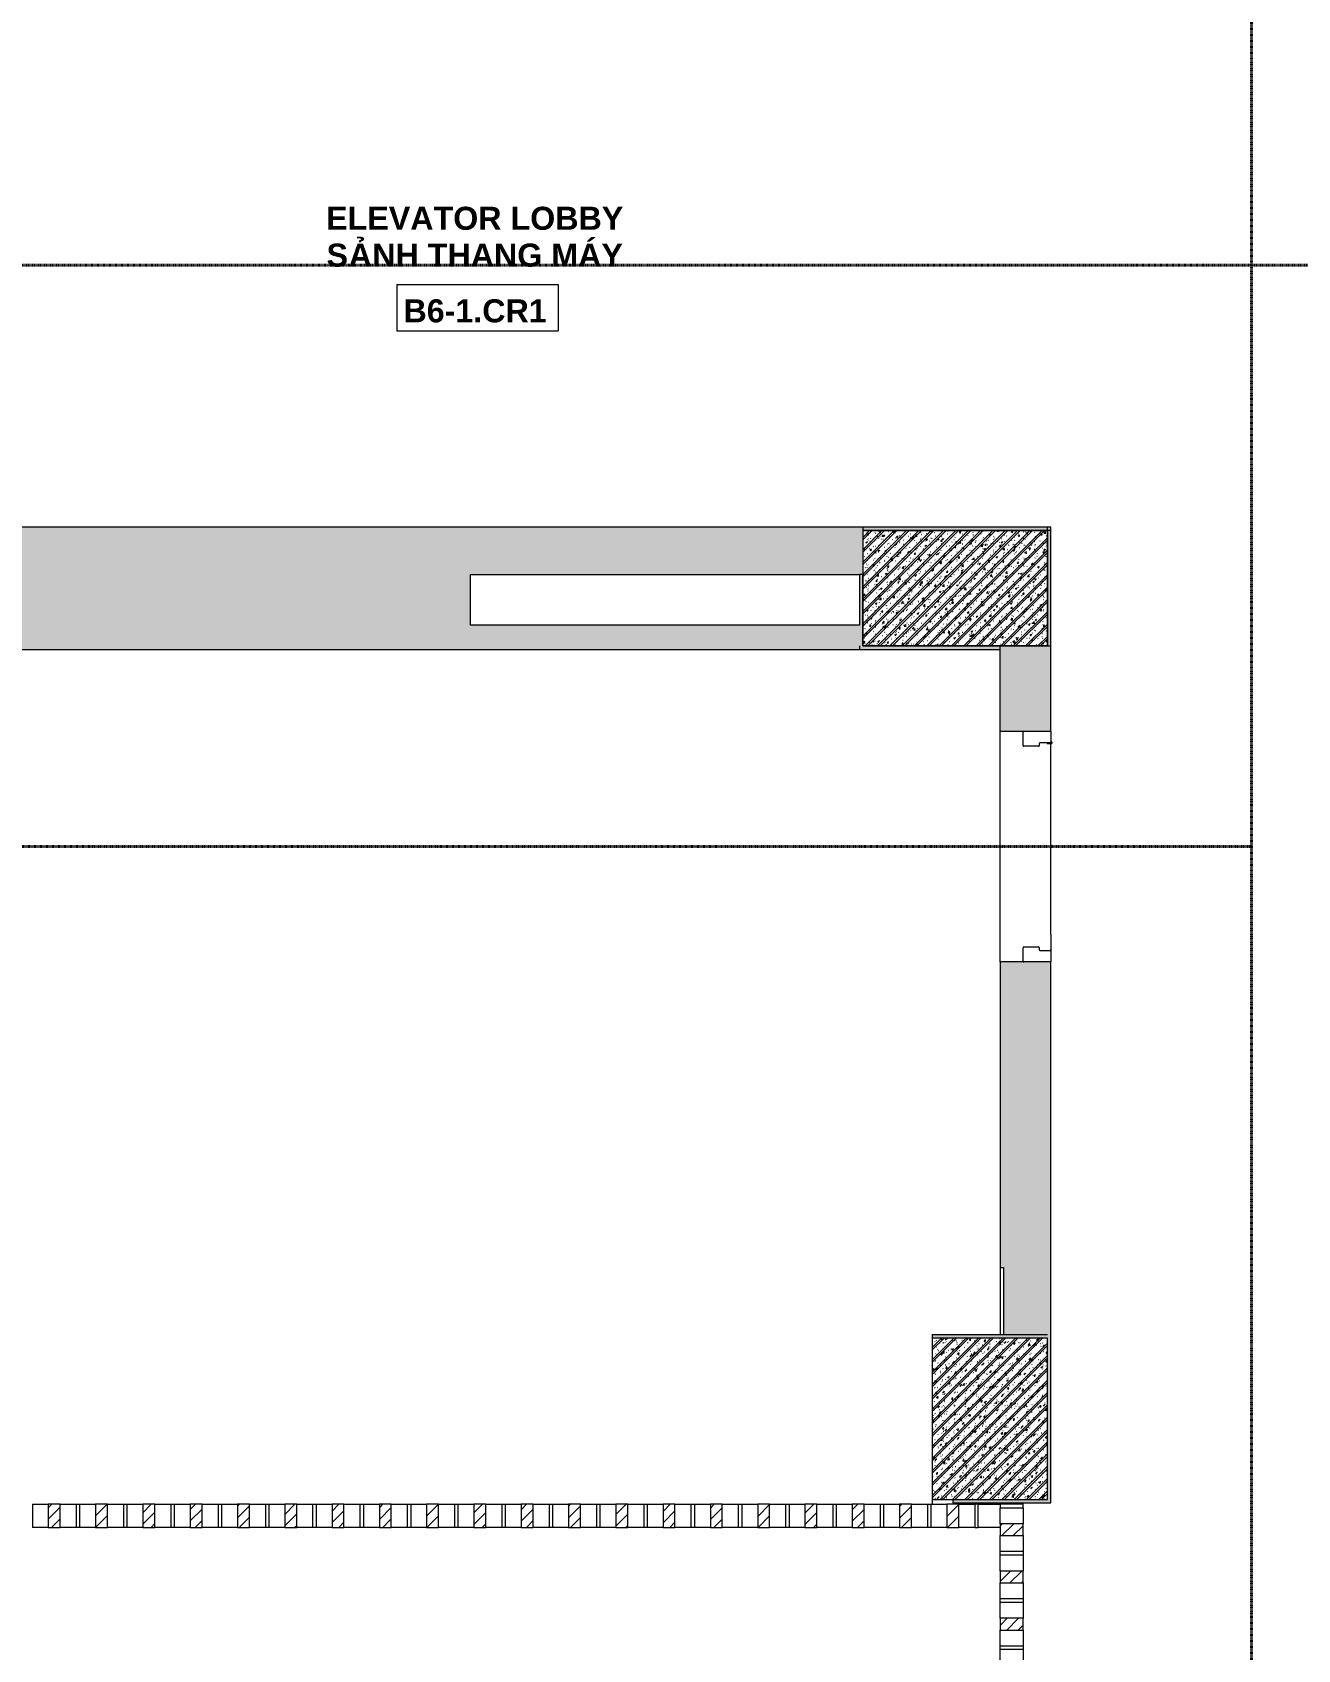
# Model space of a CAD drawing. Header units: millimetres. Extents: x -32090 to 18410, y 18847 to 76047.
# Drawn here: x -9590 to -4105, y 61546 to 68557 of the extents above; entities that cross this region are included whole.
import ezdxf

# ---------------------------------------------------------------- set-up
doc = ezdxf.new("R2010")
doc.units = ezdxf.units.MM
doc.linetypes.add('dash 1-1', pattern=[2, 1, -1])
for name, color, linetype, lineweight in [('A-AREA-IDEN', 2, 'Continuous', 9), ('A-DETL', 90, 'Continuous', 5), ('A-DOOR', 31, 'Continuous', 5), ('A-FLOR', 192, 'Continuous', 5), ('A-GLAZ-CURT', 52, 'Continuous', 5), ('A-GLAZ-CWMG', 51, 'Continuous', 5), ('A-WALL', 113, 'Continuous', 5), ('A-WALL-PATT', 111, 'Continuous', 5), ('S-COLS', 52, 'Continuous', 5)]:
    doc.layers.add(name, color=color, linetype=linetype, lineweight=lineweight)
doc.styles.add('Arial_B', font='arialbd.ttf', dxfattribs={"height": 100})
doc.styles.add('Arial_B_1', font='arialbd.ttf', dxfattribs={"height": 100})

# ---------------------------------------------------------------- blocks, each defined once
blk = doc.blocks.new('M_Concrete-Rectangular-Column - C3 - 500 x 700mm-9523593-1st Traffic Floor Plan - Pedestrian')
at = {"layer": 'S-COLS'}
h = blk.add_hatch(dxfattribs=at)
h.set_pattern_fill('FP_28', color=256, style=0, pattern_type=2)
h.set_pattern_definition([(50, (5439.94, -62547), (63.763904, -5.57885), [6.667, -73.342]), (355, (5439.94, -62547), (-12.334876, 66.869514), [5.334, -58.674]), (100.451, (5445.25, -62547.465), (51.43036, 61.29098), [5.667, -62.332]), (46.184, (5439.94, -62529.22), (94.87722, -14.71484), [10.001, -110.014]), (96.636, (5447.85, -62530.45), (83.09115, 86.5993), [8.5, -93.497]), (351.184, (5439.94, -62529.22), (83.09204, 86.59928), [8.001, -88.011]), (21, (5448.83, -62533.665), (53.064487, -35.792726), [6.668, -73.343]), (326, (5448.83, -62533.665), (21.63066, 64.46546), [5.334, -58.674]), (71.451, (5453.25, -62536.65), (74.69646, 28.67237), [5.667, -62.332]), (37.5, (5439.94, -62547), (1.080413, 29.594271), [1.676, -56.286, 1.676, -57.887, -58.896]), (37.5, (5439.94, -62547), (1.080413, 29.594271), [-117.526, 1.676, -57.22]), (7.5, (5439.94, -62547), (23.386368, 35.063507), [1.676, -32.283, 1.676, -54.953, -22.447]), (7.5, (5439.94, -62547), (23.386368, 35.063507), [-90.589, 1.676, -20.771]), (327.5, (5420.114, -62547), (47.456567, -2.005468), [1.676, -20.549, 1.676, -67.666, -92.011]), (327.5, (5420.114, -62547), (47.456567, -2.005468), [-91.567, 1.676, -90.335]), (317.5, (5411.224, -62547), (51.844948, 8.89904), [1.676, -27.216, 1.676, -44.374, -65.342]), (317.5, (5411.224, -62547), (51.844948, 8.89904), [-74.943, 1.676, -63.665]), (45, (5439.94, -62547), (-26.716616, 26.716616), []), (45, (5439.94, -62536.11), (-26.716616, 26.716616), [])])
h.paths.add_polyline_path([(250, -350), (250, 350), (-250, 350), (-250, -350), (-221.5, -350)])
at = {"layer": 'S-COLS', "lineweight": 15}
for p, q in [((250, 350), (-250, 350)), ((-250, 350), (-250, -350)), ((250, -350), (250, 350)), ((-250, -350), (250, -350))]:
    blk.add_line(p, q, dxfattribs=at)
blk = doc.blocks.new('DP3-D102 - DP3-D102-V52-1st Traffic Floor Plan - Pedestrian')
at = {"layer": 'A-DOOR'}
for p, q in [((-497, 10), (-438, 10)), ((-435, 7), (-435, -57)), ((435, -57), (435, 7)), ((438, 10), (497, 10)), ((-450, -63), (-450, -107)), ((-438, -60), (-447, -60)), ((447, -60), (438, -60)), ((450, -94.1), (450, -63)), ((-453, -110), (-497, -110)), ((447, -94.1), (447, -113.1)), ((450, -94.1), (447, -94.1)), ((450, -108.5), (450, -94.1)), ((497, -110), (453, -110))]:
    blk.add_line(p, q, dxfattribs=at)
for centre, radius, start, end in [((-497, 7), 3, 90, 180), ((-497, 7), 3, 90, 180), ((-438, 7), 3, 0, 90), ((-438, 7), 3, 0, 90), ((438, 7), 3, 90, 180), ((438, 7), 3, 90, 180), ((497, 7), 3, 0, 90), ((497, 7), 3, 60, 90), ((497, 7), 3, 0, 45), ((-447, -63), 3, 90, 180), ((-438, -57), 3, 270, 0), ((-438, -57), 3, 270, 0), ((438, -57), 3, 180, 270), ((438, -57), 3, 180, 270), ((447, -63), 3, 0, 90), ((-497, -107), 3, 179.96388, 270), ((-497, -107), 3, 179.96388, 218.55079), ((-497, -107), 3, 231.41309, 270), ((-453, -107), 3, 270, 359.99999), ((-453, -107), 3, 270, 0), ((450, -113.1), 3, 180, 69.32111), ((450, -113.1), 3, 238.66379, 311.99353), ((450, -113.1), 3, 238.66379, 311.99353), ((450, -113.1), 3, 238.66379, 311.99353), ((450, -113.1), 3, 238.66379, 311.99353), ((450, -113.1), 3, 238.66379, 311.99353), ((450, -113.1), 3, 238.66379, 311.99353), ((450, -113.1), 3, 238.66379, 311.99353), ((453, -107), 3, 180.00001, 270), ((453, -107), 3, 180, 270), ((452.2, -108.4), 2.19, 183.06617, 239.07533), ((497, -107), 3, 270, 0.03612), ((497, -107), 3, 270, 308.58691), ((497, -107), 3, 321.44921, 0.03612)]:
    blk.add_arc(centre, radius, start, end, dxfattribs=at)
blk = doc.blocks.new('X Block - X Block-V156-1st Traffic Floor Plan - Pedestrian')
at = {"layer": 'A-GLAZ-CURT'}
h = blk.add_hatch(dxfattribs=at)
h.set_pattern_fill('FP_139', color=256, style=0, pattern_type=2)
h.set_pattern_definition([(135, (62058.5, 5344.937), (-24.748737, -24.748737), [])])
h.paths.add_polyline_path([(-33.3, -50), (18.3, -50), (18.3, 50), (-33.3, 50)])
for p, q in [((-102.5, 50), (-33.3, 50)), ((18.3, 50), (-33.3, 50)), ((-33.3, 50), (-33.3, -50)), ((18.3, -50), (18.3, 50)), ((18.3, 50), (87.5, 50)), ((87.5, 50), (87.5, -50)), ((-33.3, -50), (-102.5, -50)), ((-33.3, -50), (18.3, -50)), ((87.5, -50), (18.3, -50))]:
    blk.add_line(p, q, dxfattribs=at)
blk = doc.blocks.new('X Block - X Block-V157-1st Traffic Floor Plan - Pedestrian')
at = {"layer": 'A-GLAZ-CURT'}
h = blk.add_hatch(dxfattribs=at)
h.set_pattern_fill('FP_140', color=256, style=0, pattern_type=2)
h.set_pattern_definition([(135, (61853.5, 5344.937), (-24.748737, -24.748737), [])])
h.paths.add_polyline_path([(-33.3, -50), (18.3, -50), (18.3, 50), (-33.3, 50)])
for p, q in [((-102.5, 50), (-33.3, 50)), ((-102.5, 50), (-102.5, -50)), ((18.3, 50), (-33.3, 50)), ((-33.3, 50), (-33.3, -50)), ((18.3, -50), (18.3, 50)), ((18.3, 50), (87.5, 50)), ((87.5, 50), (87.5, -50)), ((-33.3, -50), (-102.5, -50)), ((-33.3, -50), (18.3, -50)), ((87.5, -50), (18.3, -50))]:
    blk.add_line(p, q, dxfattribs=at)
blk = doc.blocks.new('X Block - X Block-V158-1st Traffic Floor Plan - Pedestrian')
at = {"layer": 'A-GLAZ-CURT'}
h = blk.add_hatch(dxfattribs=at)
h.set_pattern_fill('FP_141', color=256, style=0, pattern_type=2)
h.set_pattern_definition([(135, (61648.5, 5344.937), (-24.748737, -24.748737), [])])
h.paths.add_polyline_path([(-33.3, -50), (18.3, -50), (18.3, 50), (-33.3, 50)])
for p, q in [((-102.5, 50), (-33.3, 50)), ((-102.5, 50), (-102.5, -50)), ((18.3, 50), (-33.3, 50)), ((-33.3, 50), (-33.3, -50)), ((18.3, -50), (18.3, 50)), ((18.3, 50), (87.5, 50)), ((87.5, 50), (87.5, -50)), ((-33.3, -50), (-102.5, -50)), ((-33.3, -50), (18.3, -50)), ((87.5, -50), (18.3, -50))]:
    blk.add_line(p, q, dxfattribs=at)
blk = doc.blocks.new('X Block - X Block-V159-1st Traffic Floor Plan - Pedestrian')
at = {"layer": 'A-GLAZ-CURT'}
h = blk.add_hatch(dxfattribs=at)
h.set_pattern_fill('FP_142', color=256, style=0, pattern_type=2)
h.set_pattern_definition([(135, (61443.5, 5344.937), (-24.748737, -24.748737), [])])
h.paths.add_polyline_path([(-33.3, -50), (18.3, -50), (18.3, 50), (-33.3, 50)])
for p, q in [((-102.5, 50), (-33.3, 50)), ((-102.5, 50), (-102.5, -50)), ((18.3, 50), (-33.3, 50)), ((-33.3, 50), (-33.3, -50)), ((18.3, -50), (18.3, 50)), ((18.3, 50), (87.5, 50)), ((87.5, 50), (87.5, -50)), ((-33.3, -50), (-102.5, -50)), ((-33.3, -50), (18.3, -50)), ((87.5, -50), (18.3, -50))]:
    blk.add_line(p, q, dxfattribs=at)
blk = doc.blocks.new('Rectangular Mullion - 15 x 100mm-10597017-1st Traffic Floor Plan - Pedestrian')
at = {"layer": 'A-GLAZ-CWMG'}
for p, q in [((0, 50), (-15, 50)), ((-15, 50), (-15, -50)), ((0, -50), (0, 50)), ((-15, -50), (0, -50))]:
    blk.add_line(p, q, dxfattribs=at)
blk = doc.blocks.new('Rectangular Mullion - 15 x 100mm-10597006-1st Traffic Floor Plan - Pedestrian')
at = {"layer": 'A-GLAZ-CWMG'}
for p, q in [((10230.1, 75103), (10245.1, 75103)), ((10245.1, 75003), (10230.1, 75003))]:
    blk.add_line(p, q, dxfattribs=at)
blk = doc.blocks.new('Rectangular Mullion - 15 x 100mm-10623208-1st Traffic Floor Plan - Pedestrian')
at = {"layer": 'A-GLAZ-CWMG'}
for p, q in [((-15, 50), (0, 50)), ((-15, -50), (-15, 50)), ((0, 50), (0, -50)), ((0, -50), (-15, -50))]:
    blk.add_line(p, q, dxfattribs=at)
blk = doc.blocks.new('X Block - X Block-V755-1st Traffic Floor Plan - Pedestrian')
at = {"layer": 'A-GLAZ-CURT'}
h = blk.add_hatch(dxfattribs=at)
h.set_pattern_fill('FP_750', color=256, style=0, pattern_type=2)
h.set_pattern_definition([(45, (9487.433, -62126), (-24.748737, 24.748737), [])])
h.paths.add_polyline_path([(-33.3, -50), (18.3, -50), (18.3, 50), (-33.3, 50)])
for p, q in [((-102.5, 50), (-102.5, -50)), ((-102.5, 50), (-33.3, 50)), ((18.3, 50), (-33.3, 50)), ((-33.3, 50), (-33.3, -50)), ((18.3, -50), (18.3, 50)), ((18.3, 50), (87.5, 50)), ((87.5, 50), (87.5, -50)), ((-33.3, -50), (-102.5, -50)), ((-33.3, -50), (18.3, -50)), ((87.5, -50), (18.3, -50))]:
    blk.add_line(p, q, dxfattribs=at)
blk = doc.blocks.new('X Block - X Block-V756-1st Traffic Floor Plan - Pedestrian')
at = {"layer": 'A-GLAZ-CURT'}
h = blk.add_hatch(dxfattribs=at)
h.set_pattern_fill('FP_751', color=256, style=0, pattern_type=2)
h.set_pattern_definition([(45, (9282.433, -62126), (-24.748737, 24.748737), [])])
h.paths.add_polyline_path([(-33.3, -50), (18.3, -50), (18.3, 50), (-33.3, 50)])
for p, q in [((-102.5, 50), (-102.5, -50)), ((-102.5, 50), (-33.3, 50)), ((18.3, 50), (-33.3, 50)), ((-33.3, 50), (-33.3, -50)), ((18.3, -50), (18.3, 50)), ((18.3, 50), (87.5, 50)), ((87.5, 50), (87.5, -50)), ((-33.3, -50), (-102.5, -50)), ((-33.3, -50), (18.3, -50)), ((87.5, -50), (18.3, -50))]:
    blk.add_line(p, q, dxfattribs=at)
blk = doc.blocks.new('X Block - X Block-V757-1st Traffic Floor Plan - Pedestrian')
at = {"layer": 'A-GLAZ-CURT'}
h = blk.add_hatch(dxfattribs=at)
h.set_pattern_fill('FP_752', color=256, style=0, pattern_type=2)
h.set_pattern_definition([(45, (9077.433, -62126), (-24.748737, 24.748737), [])])
h.paths.add_polyline_path([(-33.3, -50), (18.3, -50), (18.3, 50), (-33.3, 50)])
for p, q in [((-102.5, 50), (-102.5, -50)), ((-102.5, 50), (-33.3, 50)), ((18.3, 50), (-33.3, 50)), ((-33.3, 50), (-33.3, -50)), ((18.3, -50), (18.3, 50)), ((18.3, 50), (87.5, 50)), ((87.5, 50), (87.5, -50)), ((-33.3, -50), (-102.5, -50)), ((-33.3, -50), (18.3, -50)), ((87.5, -50), (18.3, -50))]:
    blk.add_line(p, q, dxfattribs=at)
blk = doc.blocks.new('X Block - X Block-V758-1st Traffic Floor Plan - Pedestrian')
at = {"layer": 'A-GLAZ-CURT'}
h = blk.add_hatch(dxfattribs=at)
h.set_pattern_fill('FP_753', color=256, style=0, pattern_type=2)
h.set_pattern_definition([(45, (8872.433, -62126), (-24.748737, 24.748737), [])])
h.paths.add_polyline_path([(-33.3, -50), (18.3, -50), (18.3, 50), (-33.3, 50)])
for p, q in [((-102.5, 50), (-102.5, -50)), ((-102.5, 50), (-33.3, 50)), ((18.3, 50), (-33.3, 50)), ((-33.3, 50), (-33.3, -50)), ((18.3, -50), (18.3, 50)), ((18.3, 50), (87.5, 50)), ((87.5, 50), (87.5, -50)), ((-33.3, -50), (-102.5, -50)), ((-33.3, -50), (18.3, -50)), ((87.5, -50), (18.3, -50))]:
    blk.add_line(p, q, dxfattribs=at)
blk = doc.blocks.new('X Block - X Block-V759-1st Traffic Floor Plan - Pedestrian')
at = {"layer": 'A-GLAZ-CURT'}
h = blk.add_hatch(dxfattribs=at)
h.set_pattern_fill('FP_754', color=256, style=0, pattern_type=2)
h.set_pattern_definition([(45, (8667.433, -62126), (-24.748737, 24.748737), [])])
h.paths.add_polyline_path([(-33.3, -50), (18.3, -50), (18.3, 50), (-33.3, 50)])
for p, q in [((-102.5, 50), (-102.5, -50)), ((-102.5, 50), (-33.3, 50)), ((18.3, 50), (-33.3, 50)), ((-33.3, 50), (-33.3, -50)), ((18.3, -50), (18.3, 50)), ((18.3, 50), (87.5, 50)), ((87.5, 50), (87.5, -50)), ((-33.3, -50), (-102.5, -50)), ((-33.3, -50), (18.3, -50)), ((87.5, -50), (18.3, -50))]:
    blk.add_line(p, q, dxfattribs=at)
blk = doc.blocks.new('X Block - X Block-V760-1st Traffic Floor Plan - Pedestrian')
at = {"layer": 'A-GLAZ-CURT'}
h = blk.add_hatch(dxfattribs=at)
h.set_pattern_fill('FP_755', color=256, style=0, pattern_type=2)
h.set_pattern_definition([(45, (8462.433, -62126), (-24.748737, 24.748737), [])])
h.paths.add_polyline_path([(-33.3, -50), (18.3, -50), (18.3, 50), (-33.3, 50)])
for p, q in [((-102.5, 50), (-102.5, -50)), ((-102.5, 50), (-33.3, 50)), ((18.3, 50), (-33.3, 50)), ((-33.3, 50), (-33.3, -50)), ((18.3, -50), (18.3, 50)), ((18.3, 50), (87.5, 50)), ((87.5, 50), (87.5, -50)), ((-33.3, -50), (-102.5, -50)), ((-33.3, -50), (18.3, -50)), ((87.5, -50), (18.3, -50))]:
    blk.add_line(p, q, dxfattribs=at)
blk = doc.blocks.new('X Block - X Block-V761-1st Traffic Floor Plan - Pedestrian')
at = {"layer": 'A-GLAZ-CURT'}
h = blk.add_hatch(dxfattribs=at)
h.set_pattern_fill('FP_756', color=256, style=0, pattern_type=2)
h.set_pattern_definition([(45, (8257.433, -62126), (-24.748737, 24.748737), [])])
h.paths.add_polyline_path([(-33.3, -50), (18.3, -50), (18.3, 50), (-33.3, 50)])
for p, q in [((-102.5, 50), (-102.5, -50)), ((-102.5, 50), (-33.3, 50)), ((18.3, 50), (-33.3, 50)), ((-33.3, 50), (-33.3, -50)), ((18.3, -50), (18.3, 50)), ((18.3, 50), (87.5, 50)), ((87.5, 50), (87.5, -50)), ((-33.3, -50), (-102.5, -50)), ((-33.3, -50), (18.3, -50)), ((87.5, -50), (18.3, -50))]:
    blk.add_line(p, q, dxfattribs=at)
blk = doc.blocks.new('X Block - X Block-V762-1st Traffic Floor Plan - Pedestrian')
at = {"layer": 'A-GLAZ-CURT'}
h = blk.add_hatch(dxfattribs=at)
h.set_pattern_fill('FP_757', color=256, style=0, pattern_type=2)
h.set_pattern_definition([(45, (8052.433, -62126), (-24.748737, 24.748737), [])])
h.paths.add_polyline_path([(-33.3, -50), (18.3, -50), (18.3, 50), (-33.3, 50)])
for p, q in [((-102.5, 50), (-102.5, -50)), ((-102.5, 50), (-33.3, 50)), ((18.3, 50), (-33.3, 50)), ((-33.3, 50), (-33.3, -50)), ((18.3, -50), (18.3, 50)), ((18.3, 50), (87.5, 50)), ((87.5, 50), (87.5, -50)), ((-33.3, -50), (-102.5, -50)), ((-33.3, -50), (18.3, -50)), ((87.5, -50), (18.3, -50))]:
    blk.add_line(p, q, dxfattribs=at)
blk = doc.blocks.new('X Block - X Block-V763-1st Traffic Floor Plan - Pedestrian')
at = {"layer": 'A-GLAZ-CURT'}
h = blk.add_hatch(dxfattribs=at)
h.set_pattern_fill('FP_758', color=256, style=0, pattern_type=2)
h.set_pattern_definition([(45, (7847.433, -62126), (-24.748737, 24.748737), [])])
h.paths.add_polyline_path([(-33.3, -50), (18.3, -50), (18.3, 50), (-33.3, 50)])
for p, q in [((-102.5, 50), (-102.5, -50)), ((-102.5, 50), (-33.3, 50)), ((18.3, 50), (-33.3, 50)), ((-33.3, 50), (-33.3, -50)), ((18.3, -50), (18.3, 50)), ((18.3, 50), (87.5, 50)), ((87.5, 50), (87.5, -50)), ((-33.3, -50), (-102.5, -50)), ((-33.3, -50), (18.3, -50)), ((87.5, -50), (18.3, -50))]:
    blk.add_line(p, q, dxfattribs=at)
blk = doc.blocks.new('X Block - X Block-V764-1st Traffic Floor Plan - Pedestrian')
at = {"layer": 'A-GLAZ-CURT'}
h = blk.add_hatch(dxfattribs=at)
h.set_pattern_fill('FP_759', color=256, style=0, pattern_type=2)
h.set_pattern_definition([(45, (7642.433, -62126), (-24.748737, 24.748737), [])])
h.paths.add_polyline_path([(-33.3, -50), (18.3, -50), (18.3, 50), (-33.3, 50)])
for p, q in [((-102.5, 50), (-102.5, -50)), ((-102.5, 50), (-33.3, 50)), ((18.3, 50), (-33.3, 50)), ((-33.3, 50), (-33.3, -50)), ((18.3, -50), (18.3, 50)), ((18.3, 50), (87.5, 50)), ((87.5, 50), (87.5, -50)), ((-33.3, -50), (-102.5, -50)), ((-33.3, -50), (18.3, -50)), ((87.5, -50), (18.3, -50))]:
    blk.add_line(p, q, dxfattribs=at)
blk = doc.blocks.new('X Block - X Block-V765-1st Traffic Floor Plan - Pedestrian')
at = {"layer": 'A-GLAZ-CURT'}
h = blk.add_hatch(dxfattribs=at)
h.set_pattern_fill('FP_760', color=256, style=0, pattern_type=2)
h.set_pattern_definition([(45, (7437.433, -62126), (-24.748737, 24.748737), [])])
h.paths.add_polyline_path([(-33.3, -50), (18.3, -50), (18.3, 50), (-33.3, 50)])
for p, q in [((-102.5, 50), (-102.5, -50)), ((-102.5, 50), (-33.3, 50)), ((18.3, 50), (-33.3, 50)), ((-33.3, 50), (-33.3, -50)), ((18.3, -50), (18.3, 50)), ((18.3, 50), (87.5, 50)), ((87.5, 50), (87.5, -50)), ((-33.3, -50), (-102.5, -50)), ((-33.3, -50), (18.3, -50)), ((87.5, -50), (18.3, -50))]:
    blk.add_line(p, q, dxfattribs=at)
blk = doc.blocks.new('X Block - X Block-V766-1st Traffic Floor Plan - Pedestrian')
at = {"layer": 'A-GLAZ-CURT'}
h = blk.add_hatch(dxfattribs=at)
h.set_pattern_fill('FP_761', color=256, style=0, pattern_type=2)
h.set_pattern_definition([(45, (7232.433, -62126), (-24.748737, 24.748737), [])])
h.paths.add_polyline_path([(-33.3, -50), (18.3, -50), (18.3, 50), (-33.3, 50)])
for p, q in [((-102.5, 50), (-102.5, -50)), ((-102.5, 50), (-33.3, 50)), ((18.3, 50), (-33.3, 50)), ((-33.3, 50), (-33.3, -50)), ((18.3, -50), (18.3, 50)), ((18.3, 50), (87.5, 50)), ((87.5, 50), (87.5, -50)), ((-33.3, -50), (-102.5, -50)), ((-33.3, -50), (18.3, -50)), ((87.5, -50), (18.3, -50))]:
    blk.add_line(p, q, dxfattribs=at)
blk = doc.blocks.new('X Block - X Block-V767-1st Traffic Floor Plan - Pedestrian')
at = {"layer": 'A-GLAZ-CURT'}
h = blk.add_hatch(dxfattribs=at)
h.set_pattern_fill('FP_762', color=256, style=0, pattern_type=2)
h.set_pattern_definition([(45, (7027.433, -62126), (-24.748737, 24.748737), [])])
h.paths.add_polyline_path([(-33.3, -50), (18.3, -50), (18.3, 50), (-33.3, 50)])
for p, q in [((-102.5, 50), (-102.5, -50)), ((-102.5, 50), (-33.3, 50)), ((18.3, 50), (-33.3, 50)), ((-33.3, 50), (-33.3, -50)), ((18.3, -50), (18.3, 50)), ((18.3, 50), (87.5, 50)), ((87.5, 50), (87.5, -50)), ((-33.3, -50), (-102.5, -50)), ((-33.3, -50), (18.3, -50)), ((87.5, -50), (18.3, -50))]:
    blk.add_line(p, q, dxfattribs=at)
blk = doc.blocks.new('X Block - X Block-V768-1st Traffic Floor Plan - Pedestrian')
at = {"layer": 'A-GLAZ-CURT'}
h = blk.add_hatch(dxfattribs=at)
h.set_pattern_fill('FP_763', color=256, style=0, pattern_type=2)
h.set_pattern_definition([(45, (6822.433, -62126), (-24.748737, 24.748737), [])])
h.paths.add_polyline_path([(-33.3, -50), (18.3, -50), (18.3, 50), (-33.3, 50)])
for p, q in [((-102.5, 50), (-102.5, -50)), ((-102.5, 50), (-33.3, 50)), ((18.3, 50), (-33.3, 50)), ((-33.3, 50), (-33.3, -50)), ((18.3, -50), (18.3, 50)), ((18.3, 50), (87.5, 50)), ((87.5, 50), (87.5, -50)), ((-33.3, -50), (-102.5, -50)), ((-33.3, -50), (18.3, -50)), ((87.5, -50), (18.3, -50))]:
    blk.add_line(p, q, dxfattribs=at)
blk = doc.blocks.new('X Block - X Block-V769-1st Traffic Floor Plan - Pedestrian')
at = {"layer": 'A-GLAZ-CURT'}
h = blk.add_hatch(dxfattribs=at)
h.set_pattern_fill('FP_764', color=256, style=0, pattern_type=2)
h.set_pattern_definition([(45, (6617.433, -62126), (-24.748737, 24.748737), [])])
h.paths.add_polyline_path([(-33.3, -50), (18.3, -50), (18.3, 50), (-33.3, 50)])
for p, q in [((-102.5, 50), (-102.5, -50)), ((-102.5, 50), (-33.3, 50)), ((18.3, 50), (-33.3, 50)), ((-33.3, 50), (-33.3, -50)), ((18.3, -50), (18.3, 50)), ((18.3, 50), (87.5, 50)), ((87.5, 50), (87.5, -50)), ((-33.3, -50), (-102.5, -50)), ((-33.3, -50), (18.3, -50)), ((87.5, -50), (18.3, -50))]:
    blk.add_line(p, q, dxfattribs=at)
blk = doc.blocks.new('X Block - X Block-V770-1st Traffic Floor Plan - Pedestrian')
at = {"layer": 'A-GLAZ-CURT'}
h = blk.add_hatch(dxfattribs=at)
h.set_pattern_fill('FP_765', color=256, style=0, pattern_type=2)
h.set_pattern_definition([(45, (6412.433, -62126), (-24.748737, 24.748737), [])])
h.paths.add_polyline_path([(-33.3, -50), (18.3, -50), (18.3, 50), (-33.3, 50)])
for p, q in [((-102.5, 50), (-102.5, -50)), ((-102.5, 50), (-33.3, 50)), ((18.3, 50), (-33.3, 50)), ((-33.3, 50), (-33.3, -50)), ((18.3, -50), (18.3, 50)), ((18.3, 50), (87.5, 50)), ((87.5, 50), (87.5, -50)), ((-33.3, -50), (-102.5, -50)), ((-33.3, -50), (18.3, -50)), ((87.5, -50), (18.3, -50))]:
    blk.add_line(p, q, dxfattribs=at)
blk = doc.blocks.new('X Block - X Block-V771-1st Traffic Floor Plan - Pedestrian')
at = {"layer": 'A-GLAZ-CURT'}
h = blk.add_hatch(dxfattribs=at)
h.set_pattern_fill('FP_766', color=256, style=0, pattern_type=2)
h.set_pattern_definition([(45, (6207.433, -62126), (-24.748737, 24.748737), [])])
h.paths.add_polyline_path([(-33.3, -50), (18.3, -50), (18.3, 50), (-33.3, 50)])
for p, q in [((-102.5, 50), (-102.5, -50)), ((-102.5, 50), (-33.3, 50)), ((18.3, 50), (-33.3, 50)), ((-33.3, 50), (-33.3, -50)), ((18.3, -50), (18.3, 50)), ((18.3, 50), (87.5, 50)), ((87.5, 50), (87.5, -50)), ((-33.3, -50), (-102.5, -50)), ((-33.3, -50), (18.3, -50)), ((87.5, -50), (18.3, -50))]:
    blk.add_line(p, q, dxfattribs=at)
blk = doc.blocks.new('X Block - X Block-V772-1st Traffic Floor Plan - Pedestrian')
at = {"layer": 'A-GLAZ-CURT'}
h = blk.add_hatch(dxfattribs=at)
h.set_pattern_fill('FP_767', color=256, style=0, pattern_type=2)
h.set_pattern_definition([(45, (6002.433, -62126), (-24.748737, 24.748737), [])])
h.paths.add_polyline_path([(-33.3, -50), (18.3, -50), (18.3, 50), (-33.3, 50)])
for p, q in [((-102.5, 50), (-102.5, -50)), ((-102.5, 50), (-33.3, 50)), ((18.3, 50), (-33.3, 50)), ((-33.3, 50), (-33.3, -50)), ((18.3, -50), (18.3, 50)), ((18.3, 50), (87.5, 50)), ((87.5, 50), (87.5, -50)), ((-33.3, -50), (-102.5, -50)), ((-33.3, -50), (18.3, -50)), ((87.5, -50), (18.3, -50))]:
    blk.add_line(p, q, dxfattribs=at)
blk = doc.blocks.new('X Block - X Block-V773-1st Traffic Floor Plan - Pedestrian')
at = {"layer": 'A-GLAZ-CURT'}
h = blk.add_hatch(dxfattribs=at)
h.set_pattern_fill('FP_768', color=256, style=0, pattern_type=2)
h.set_pattern_definition([(45, (5797.433, -62126), (-24.748737, 24.748737), [])])
h.paths.add_polyline_path([(-33.3, -50), (18.3, -50), (18.3, 50), (-33.3, 50)])
for p, q in [((-102.5, 50), (-102.5, -50)), ((-102.5, 50), (-33.3, 50)), ((18.3, 50), (-33.3, 50)), ((-33.3, 50), (-33.3, -50)), ((18.3, -50), (18.3, 50)), ((18.3, 50), (87.5, 50)), ((87.5, 50), (87.5, -50)), ((-33.3, -50), (-102.5, -50)), ((-33.3, -50), (18.3, -50)), ((87.5, -50), (18.3, -50))]:
    blk.add_line(p, q, dxfattribs=at)
blk = doc.blocks.new('X Block - X Block-V774-1st Traffic Floor Plan - Pedestrian')
at = {"layer": 'A-GLAZ-CURT'}
h = blk.add_hatch(dxfattribs=at)
h.set_pattern_fill('FP_769', color=256, style=0, pattern_type=2)
h.set_pattern_definition([(45, (5599.933, -62126), (-24.748737, 24.748737), [])])
h.paths.add_polyline_path([(-25.8, -50), (25.8, -50), (25.8, 50), (-25.8, 50)])
for p, q in [((-95, 50), (-95, -50)), ((-95, 50), (-25.8, 50)), ((25.8, 50), (-25.8, 50)), ((-25.8, 50), (-25.8, -50)), ((25.8, -50), (25.8, 50)), ((25.8, 50), (95, 50)), ((-25.8, -50), (-95, -50)), ((-25.8, -50), (25.8, -50)), ((95, -50), (25.8, -50))]:
    blk.add_line(p, q, dxfattribs=at)
blk = doc.blocks.new('Rectangular Mullion - 15 x 100mm-V155-1st Traffic Floor Plan - Pedestrian')
at = {"layer": 'A-GLAZ-CWMG'}
for p, q in [((-23149.9, 65882), (-23134.9, 65882)), ((-23134.9, 65782), (-23149.9, 65782))]:
    blk.add_line(p, q, dxfattribs=at)
blk = doc.blocks.new('Rectangular Mullion - 15 x 100mm-10597005-1st Traffic Floor Plan - Pedestrian')
at = {"layer": 'A-GLAZ-CWMG'}
for p, q in [((10435.1, 75103), (10450.1, 75103)), ((10450.1, 75003), (10435.1, 75003))]:
    blk.add_line(p, q, dxfattribs=at)
blk = doc.blocks.new('Room Tag - Room Tag-8377849-1st Traffic Floor Plan - Pedestrian')
at = {"layer": 'A-AREA-IDEN'}
for p, q in [((-7, -0.80625), (-7, -4.80625)), ((-7, -0.80625), (7, -0.80625)), ((7, -0.80625), (7, -4.80625)), ((-7, -4.80625), (7, -4.80625))]:
    blk.add_line(p, q, dxfattribs=at)

msp = doc.modelspace()

# ---------------------------------------------------------------- hatches: boundary and pattern name
at = {"layer": 'A-WALL-PATT'}
for points in [[(-7973.9, 65882), (-7690, 65882), (-7690, 66412), (-12389.9, 66412), (-12389.9, 65882), (-10286.4, 65882)], [(-6004.9, 66207), (-6004.9, 66412), (-7690, 66412), (-7690, 66207)], [(-5175, 66397), (-5175, 66412), (-6005, 66412), (-6005, 66397), (-5190, 66397)], [(-5990, 65897), (-5990, 66397), (-6005, 66397), (-6005, 65897)], [(-5190, 66397), (-5190, 66412), (-5990, 66412), (-5990, 66397), (-5661.5, 66397)], [(-5175, 65882), (-5175, 66397), (-5190, 66397), (-5190, 65882)], [(-5189.9, 65897), (-5174.9, 65897), (-5174.9, 66397), (-5189.9, 66397)], [(-5989.9, 65882), (-5989.9, 66207), (-6004.9, 66207), (-6004.9, 65882)], [(-7690, 65882), (-6005, 65882), (-6005, 65987), (-7690, 65987), (-7690, 65897)], [(-5661.5, 65882), (-5190, 65882), (-5190, 65897), (-6005, 65897), (-6005, 65882), (-5990, 65882)], [(-5990, 65882), (-5395, 65882), (-5395, 65897), (-5990, 65897)], [(-5380, 62912), (-5175, 62912), (-5175, 63202), (-5380, 63202), (-5380, 63180.5)], [(-5689.9, 62897), (-5189.9, 62897), (-5189.9, 62912), (-5689.9, 62912)], [(-5189.9, 62182), (-5174.9, 62182), (-5174.9, 62912), (-5189.9, 62912), (-5189.9, 62197)], [(-5599.9, 62182), (-5189.9, 62182), (-5189.9, 62197), (-5599.9, 62197)]]:
    msp.add_hatch(color=256, dxfattribs=at).paths.add_polyline_path(points)
h = msp.add_hatch(color=256, dxfattribs=at)
h.paths.add_polyline_path([(-5380, 63202), (-5175, 63202), (-5175, 64527), (-5395, 64527), (-5395, 63202)])
h.paths.add_polyline_path([(-5175, 65527), (-5175, 65882), (-5395, 65882), (-5395, 65527), (-5190, 65527)])
at = {"layer": 'S-COLS'}
h = msp.add_hatch(dxfattribs=at)
h.set_pattern_fill('FP_1', color=256, style=0, pattern_type=2)
h.set_pattern_definition([(50, (0, 0), (63.763904, -5.57885), [6.667, -73.342]), (355, (0, 0), (-12.334876, 66.869514), [5.334, -58.674]), (100.451, (5.314, -0.465), (51.43036, 61.29098), [5.667, -62.332]), (46.184, (0, 17.78), (94.87722, -14.71484), [10.001, -110.014]), (96.636, (7.91, 16.55), (83.09115, 86.5993), [8.5, -93.497]), (351.184, (0, 17.78), (83.09204, 86.59928), [8.001, -88.011]), (21, (8.89, 13.335), (53.064487, -35.792726), [6.667, -73.342]), (326, (8.89, 13.335), (21.63066, 64.46546), [5.334, -58.674]), (71.451, (13.31, 10.35), (74.69646, 28.672367), [5.667, -62.332]), (37.5, (0, 0), (1.080413, 29.594271), [1.676, -56.286, 1.676, -57.887, -58.896]), (37.5, (0, 0), (1.080413, 29.594271), [-117.526, 1.676, -57.22]), (7.5, (0, 0), (23.386368, 35.063507), [1.676, -32.283, 1.676, -54.953, -22.447]), (7.5, (0, 0), (23.386368, 35.063507), [-90.589, 1.676, -20.771]), (327.5, (-19.825, 0), (47.456567, -2.005468), [1.676, -20.549, 1.676, -67.666, -92.011]), (327.5, (-19.825, 0), (47.456567, -2.005468), [-91.567, 1.676, -90.335]), (317.5, (-28.715, 0), (51.844948, 8.89904), [1.676, -27.216, 1.676, -44.374, -65.341]), (317.5, (-28.715, 0), (51.844948, 8.89904), [-74.943, 1.676, -63.665]), (45, (0, 0), (-26.715908, 26.715908), []), (45, (0, 10.89), (-26.715908, 26.715908), [])])
h.paths.add_polyline_path([(-5990, 65897), (-5190, 65897), (-5190, 66397), (-5990, 66397)])

# ---------------------------------------------------------------- linework, layer by layer
at = {"layer": 'A-DETL', "linetype": 'dash 1-1', "lineweight": 40}
for p, q in [((-4304.9, 23112), (-4304.9, 72247)), ((-22558.8, 67547), (1495.1, 67547)), ((-4304.9, 65027), (-20604.9, 65027))]:
    msp.add_line(p, q, dxfattribs=at)
at = {"layer": 'A-FLOR'}
for p, q in [((-5175, 64646), (-5175, 65474)), ((-5395, 63202), (-5395, 62912)), ((-5689.9, 62197), (-5689.9, 62176)), ((-5294.9, 62176), (-5294.9, 62182))]:
    msp.add_line(p, q, dxfattribs=at)
at = {"layer": 'A-WALL', "lineweight": 15}
for p, q in [((-7690, 66412), (-19389.9, 66412)), ((-6004.9, 66412), (-7690, 66412)), ((-5175, 66412), (-6005, 66412)), ((-5190, 66412), (-5990, 66412)), ((-5990, 66412), (-5990, 66207)), ((-5990, 66397), (-5190, 66397)), ((-5990, 66397), (-5190, 66397)), ((-5190, 66397), (-5190, 66412)), ((-5175, 66397), (-5175, 66412)), ((-7690, 66207), (-6004.9, 66207)), ((-7690, 65987), (-7690, 66207)), ((-6005, 66207), (-6005, 65987)), ((-6004.9, 66207), (-6004.9, 65987)), ((-5989.9, 66207), (-6004.9, 66207)), ((-6005, 65987), (-7690, 65987)), ((-19389.9, 65882), (-7690, 65882)), ((-7690, 65882), (-6005, 65882)), ((-5190, 65897), (-5395, 65897)), ((-5395, 65527), (-5395, 65897)), ((-5189.9, 65897), (-5174.9, 65897)), ((-5175, 65527), (-5175, 65897)), ((-5395, 65527), (-5175, 65527)), ((-5395, 64527), (-5395, 63202)), ((-5175, 64527), (-5395, 64527)), ((-5175, 62912), (-5175, 64527)), ((-5395, 63202), (-5380, 63202)), ((-5380, 63202), (-5380, 62912)), ((-5689.9, 62912), (-5689.9, 62897)), ((-5689.9, 62912), (-5189.9, 62912)), ((-5174.9, 62182), (-5174.9, 62912)), ((-5599.9, 62197), (-5599.9, 62182)), ((-5599.9, 62182), (-5174.9, 62182))]:
    msp.add_line(p, q, dxfattribs=at)
at = {"layer": 'A-WALL'}
for p, q in [((-5190, 66397), (-5190, 65897)), ((-5174.9, 66397), (-5190, 66397)), ((-5189.9, 66397), (-5189.9, 65897)), ((-5175, 65897), (-5175, 66397)), ((-5174.9, 65897), (-5174.9, 66397)), ((-5990, 65897), (-5990, 66207)), ((-5989.9, 65897), (-5989.9, 66207)), ((-6005, 65897), (-6005, 65882)), ((-6005, 65882), (-5395, 65882)), ((-6004.9, 65882), (-5989.9, 65882)), ((-5395, 65897), (-5990, 65897)), ((-5395, 65897), (-5990, 65897)), ((-5990, 65882), (-5395, 65882)), ((-5395, 64527), (-5395, 65527)), ((-5175, 65527), (-5175, 65524)), ((-5175, 65480), (-5175, 65477.7)), ((-5175, 64646), (-5175, 64574)), ((-5175, 64530), (-5175, 64527)), ((-5489.9, 62176), (-5394.9, 62176)), ((-5394.9, 62076), (-5489.9, 62076))]:
    msp.add_line(p, q, dxfattribs=at)
at = {"layer": 'S-COLS', "lineweight": 15}
for p, q in [((-5190, 66397), (-5990, 66397)), ((-5990, 66397), (-5990, 65897)), ((-5190, 65897), (-5190, 66397)), ((-5990, 65897), (-5190, 65897))]:
    msp.add_line(p, q, dxfattribs=at)

# ---------------------------------------------------------------- block references
at = {"layer": 'A-AREA-IDEN', "xscale": 49.99999999999998, "yscale": 49.99999999999998, "zscale": 49.99999999999998}
msp.add_blockref('Room Tag - Room Tag-8377849-1st Traffic Floor Plan - Pedestrian', (-7660.1, 67503.6), dxfattribs=at)
at = {"layer": 'A-DOOR', "rotation": 89.99999999999991}
msp.add_blockref('DP3-D102 - DP3-D102-V52-1st Traffic Floor Plan - Pedestrian', (-5285, 65027), dxfattribs=at)
at = {"layer": 'A-GLAZ-CURT'}
for name, p in [('X Block - X Block-V755-1st Traffic Floor Plan - Pedestrian', (-9487.4, 62126)), ('X Block - X Block-V756-1st Traffic Floor Plan - Pedestrian', (-9282.4, 62126)), ('X Block - X Block-V757-1st Traffic Floor Plan - Pedestrian', (-9077.4, 62126)), ('X Block - X Block-V758-1st Traffic Floor Plan - Pedestrian', (-8872.4, 62126)), ('X Block - X Block-V759-1st Traffic Floor Plan - Pedestrian', (-8667.4, 62126)), ('X Block - X Block-V760-1st Traffic Floor Plan - Pedestrian', (-8462.4, 62126)), ('X Block - X Block-V761-1st Traffic Floor Plan - Pedestrian', (-8257.4, 62126)), ('X Block - X Block-V762-1st Traffic Floor Plan - Pedestrian', (-8052.4, 62126)), ('X Block - X Block-V763-1st Traffic Floor Plan - Pedestrian', (-7847.4, 62126)), ('X Block - X Block-V764-1st Traffic Floor Plan - Pedestrian', (-7642.4, 62126)), ('X Block - X Block-V765-1st Traffic Floor Plan - Pedestrian', (-7437.4, 62126)), ('X Block - X Block-V766-1st Traffic Floor Plan - Pedestrian', (-7232.4, 62126)), ('X Block - X Block-V767-1st Traffic Floor Plan - Pedestrian', (-7027.4, 62126)), ('X Block - X Block-V768-1st Traffic Floor Plan - Pedestrian', (-6822.4, 62126)), ('X Block - X Block-V769-1st Traffic Floor Plan - Pedestrian', (-6617.4, 62126)), ('X Block - X Block-V770-1st Traffic Floor Plan - Pedestrian', (-6412.4, 62126)), ('X Block - X Block-V771-1st Traffic Floor Plan - Pedestrian', (-6207.4, 62126)), ('X Block - X Block-V772-1st Traffic Floor Plan - Pedestrian', (-6002.4, 62126)), ('X Block - X Block-V773-1st Traffic Floor Plan - Pedestrian', (-5797.4, 62126)), ('X Block - X Block-V774-1st Traffic Floor Plan - Pedestrian', (-5599.9, 62126))]:
    msp.add_blockref(name, p, dxfattribs=at)
at = {"layer": 'A-GLAZ-CURT', "rotation": 269.9999999999999}
for name, p in [('X Block - X Block-V156-1st Traffic Floor Plan - Pedestrian', (-5344.9, 62058.5)), ('X Block - X Block-V157-1st Traffic Floor Plan - Pedestrian', (-5344.9, 61853.5)), ('X Block - X Block-V158-1st Traffic Floor Plan - Pedestrian', (-5344.9, 61648.5)), ('X Block - X Block-V159-1st Traffic Floor Plan - Pedestrian', (-5344.9, 61443.5))]:
    msp.add_blockref(name, p, dxfattribs=at)
at = {"layer": 'A-GLAZ-CWMG'}
for p in [(13750, -3706), (13955, -3706), (14160, -3706), (14365, -3706), (14570, -3706), (14775, -3706), (14980, -3706), (15185, -3706), (15390, -3706), (15595, -3706), (15800, -3706), (16005, -3706), (16210, -3706), (16415, -3706), (16620, -3706), (16825, -3706), (17030, -3706), (17235, -3706), (17440, -3706)]:
    msp.add_blockref('Rectangular Mullion - 15 x 100mm-V155-1st Traffic Floor Plan - Pedestrian', p, dxfattribs=at)
at = {"layer": 'A-GLAZ-CWMG', "extrusion": (0, 0, -1), "rotation": 180}
msp.add_blockref('Rectangular Mullion - 15 x 100mm-10623208-1st Traffic Floor Plan - Pedestrian', (5489.9, 62126), dxfattribs=at)
at = {"layer": 'A-GLAZ-CWMG'}
for name, p, rotation in [('Rectangular Mullion - 15 x 100mm-10597017-1st Traffic Floor Plan - Pedestrian', (-5344.9, 62176), 89.99999999999991), ('Rectangular Mullion - 15 x 100mm-10597005-1st Traffic Floor Plan - Pedestrian', (69708.1, 51520.9), 90), ('Rectangular Mullion - 15 x 100mm-10597006-1st Traffic Floor Plan - Pedestrian', (69708.1, 51520.9), 90), ('Rectangular Mullion - 15 x 100mm-10597006-1st Traffic Floor Plan - Pedestrian', (69708.1, 51315.9), 89.99999999999969)]:
    msp.add_blockref(name, p, dxfattribs=dict(at, rotation=rotation))
at = {"layer": 'S-COLS', "lineweight": 15}
msp.add_blockref('M_Concrete-Rectangular-Column - C3 - 500 x 700mm-9523593-1st Traffic Floor Plan - Pedestrian', (-5439.9, 62547), dxfattribs=at)

# ---------------------------------------------------------------- texts
at = {"layer": 'A-AREA-IDEN', "char_height": 100, "attachment_point": 1}
for s, insert, width, style in [('ELEVATOR LOBBY', (-8316.5, 67801), 1587.341, 'Arial_B'), ('\\fArial|b1|i0|c254|p34|;Ả', (-8218.8, 67641.3), 124.262, 'Arial_B_1'), ('NH THANG MÁY', (-8116.3, 67641.3), 1342.827, 'Arial_B'), ('\\fArial|b1|i0|c0|p34|;S', (-8314.7, 67641.3), 116.245, 'Arial_B'), ('B6-1.CR1', (-7981.2, 67399.8), 765.612, 'Arial_B')]:
    msp.add_mtext(s, dxfattribs=dict(at, insert=insert, width=width, style=style))

doc.saveas('drawing.dxf')
